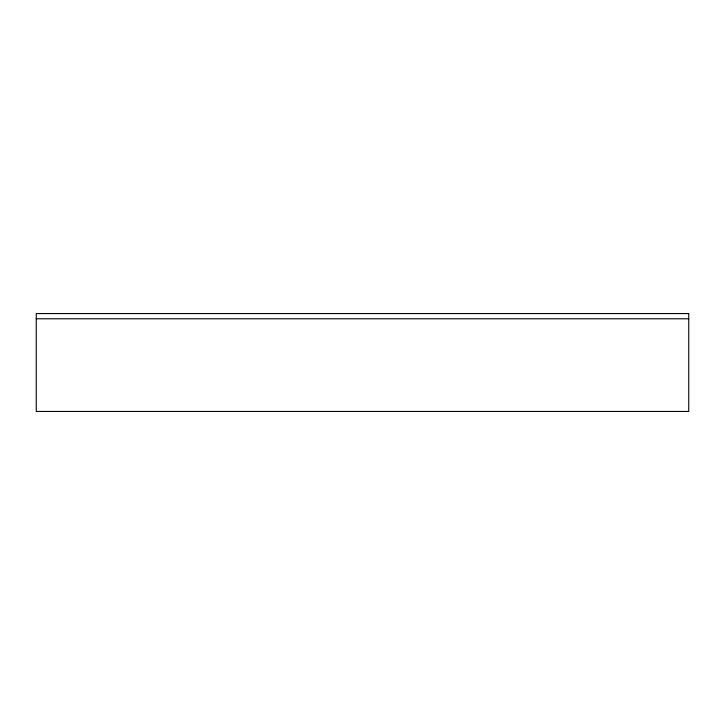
<?xml version="1.0" encoding="UTF-8"?>
<svg xmlns="http://www.w3.org/2000/svg" width="725" height="725" viewBox="0 0 725 725"><rect width="100%" height="100%" fill="white"/><g stroke="black" fill="none" stroke-linecap="round" stroke-linejoin="round"><path stroke-width="1.09" d="M36.25 318.782L688.75 318.782M688.75 313.562L36.25 313.562L36.25 411.438L688.75 411.438L688.75 313.562"/></g></svg>
